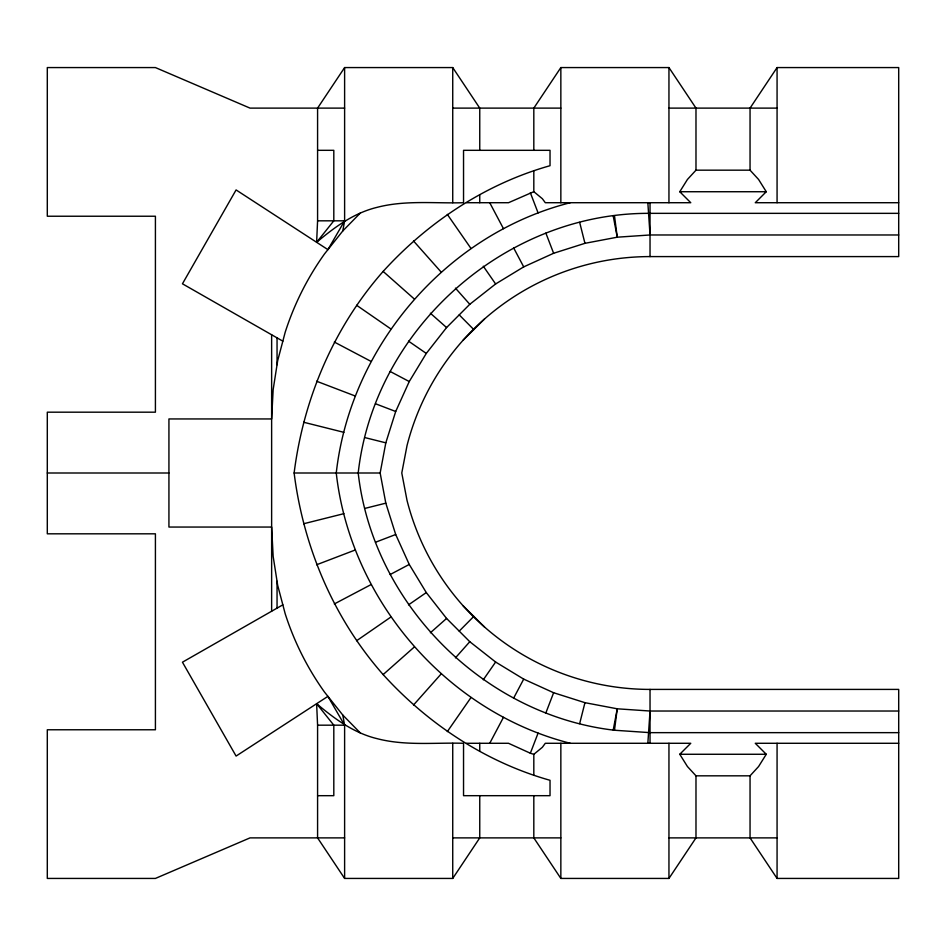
<?xml version="1.0" encoding="UTF-8"?>
<svg xmlns="http://www.w3.org/2000/svg" width="946" height="946" viewBox="0 0 946 946"><rect width="100%" height="100%" fill="white"/><g stroke="black" fill="none" stroke-linecap="round" stroke-linejoin="round"><path stroke-width="1.42" d="M479.752 795.681L479.752 837.884L452.732 878.432L344.616 878.432L317.584 837.884L317.584 725.18L316.626 703.706C334.648 718.854 353.91 733.091 377.206 738.684C405.408 746.016 434.782 742.444 463.54 743.284L463.54 795.681L550.028 795.681L550.028 780.296C485.665 762.133 427.947 723.915 383.142 674.581C333.631 618.388 303.453 547.084 294.123 473C303.453 398.916 333.631 327.612 383.142 271.419C427.947 222.085 485.665 183.867 550.028 165.704L550.028 150.319L463.54 150.319L463.54 202.716C434.782 203.556 405.408 199.984 377.206 207.316C353.91 212.909 334.648 227.146 316.626 242.294L317.584 220.82L317.584 108.116L344.616 67.568L452.732 67.568L479.752 108.116L479.752 150.319M647.844 743.284L650.032 711.025L898.7 711.025M898.7 213.347L650.032 213.347C505.199 212.353 374.108 329.054 358.203 473C372.925 603.891 483.619 715.093 614.486 730.241L617.241 708.802L650.032 711.025M360.272 732.902L342.807 715.081L324.537 692.117A283.954 283.954 0 0 1 285.184 613.729L277.686 585.349L273.158 556.366L271.632 527.052L168.932 527.052L168.932 418.948L271.632 418.948L273.158 389.634L277.686 360.651L285.184 332.271A283.954 283.954 0 0 1 324.537 253.883L342.807 230.919L344.616 220.82L344.616 67.568M570.272 202.716C446.488 234.088 350.398 346.39 336.256 473C350.398 599.61 446.488 711.912 570.272 743.284M613.221 730.005L617.241 708.802L584.947 702.677L553.623 692.732L523.706 679.122L495.621 662.034L469.784 641.707L446.571 618.448L426.291 592.574L409.251 564.455L395.7 534.514L385.814 503.166L380.15 473L385.814 442.834L395.7 411.486L409.251 381.545L426.291 353.426L446.571 327.553L469.784 304.293L495.621 283.966L523.706 266.878L553.623 253.268L584.947 243.323L617.241 237.198L650.032 234.975L898.7 234.975M579.662 723.631L584.947 702.677M533.816 795.681L533.816 837.884L560.848 878.432L668.952 878.432L695.984 837.884L695.984 775.826L687.435 766.532L679.772 754.269L690.757 743.284L545.298 743.284L542.365 747.281L533.816 754.329L530.351 753.229L538.097 733.079M545.866 712.906L553.623 692.732M489.732 743.284L503.473 717.316M513.583 698.219L523.706 679.122M533.816 170.848L533.816 191.671L542.365 198.719L545.298 202.716L690.757 202.716L679.772 191.731L687.435 179.468L695.984 170.174L695.984 108.116L668.952 67.568L560.848 67.568L533.816 108.116L533.816 150.319M898.7 743.284L755.275 743.284L766.26 754.269L758.586 766.532L750.048 775.826L750.048 837.884L777.068 878.432L898.7 878.432L898.7 689.409L650.032 689.409A250.737 250.737 0 0 1 407.028 500.434L401.778 473L407.028 445.566A250.737 250.737 0 0 1 650.032 256.591L898.7 256.591L898.7 67.568L777.068 67.568L750.048 108.116L750.048 170.174L758.586 179.468L766.26 191.731L755.275 202.716L898.7 202.716M447.328 731.613L470.978 697.545M483.3 679.784L495.621 662.034M316.626 242.294L333.808 220.82L333.808 150.319L317.584 150.319M413.532 705.018L441.084 674.013M455.44 657.86L469.784 641.707M342.807 230.919L360.272 213.098M459.224 631.124L473.816 616.402M463.126 340.193L484.506 318.991M383.142 674.581L414.206 647.088M430.383 632.768L446.571 618.448M356.618 640.726L390.733 617.147M408.518 604.861L426.291 592.574M282.83 604.837L182.448 662.2L236.086 756.067L327.919 696.362L344.616 725.18L344.616 878.432M334.328 603.95L371.021 584.616M390.142 574.541L409.251 564.455M533.816 191.671L508.51 202.716L466.508 202.716M316.591 564.774L355.329 549.957M375.515 542.235L395.7 534.514M303.654 523.753L343.895 513.666M364.849 508.416L385.814 503.166M344.616 108.116L250.016 108.116L155.416 67.568L47.3 67.568L47.3 216.232L155.416 216.232L155.416 412.184L47.3 412.184L47.3 533.816L155.416 533.816L155.416 729.768L47.3 729.768L47.3 878.432L155.416 878.432L250.016 837.884L344.616 837.884M452.732 108.116L560.848 108.116M668.952 108.116L777.068 108.116M695.984 170.174L750.048 170.174M679.772 191.731L766.26 191.731M317.584 220.82L344.616 220.82L327.919 249.638L236.086 189.933L182.448 283.8L282.83 341.163M47.3 473L168.932 473M294.123 473L380.15 473M317.584 725.18L344.616 725.18L342.807 715.081M898.7 732.653L650.032 732.653L614.486 730.241M466.508 743.284L508.51 743.284L530.351 753.229M679.772 754.269L766.26 754.269M695.984 775.826L750.048 775.826M317.584 795.681L333.808 795.681L333.808 725.18L316.626 703.706M452.732 837.884L560.848 837.884M668.952 837.884L777.068 837.884M303.654 422.247L343.895 432.334M364.849 437.584L385.814 442.834M316.591 381.226L355.329 396.043M375.515 403.765L395.7 411.486M334.328 342.05L371.021 361.384M390.142 371.459L409.251 381.545M356.618 305.274L390.733 328.853M408.518 341.139L426.291 353.426M383.142 271.419L414.206 298.912M430.383 313.232L446.571 327.553M463.126 605.807L484.506 627.009M459.224 314.876L473.816 329.598M413.532 240.982L441.084 271.987M455.44 288.14L469.784 304.293M447.328 214.387L470.978 248.455M483.3 266.216L495.621 283.966M489.732 202.716L503.473 228.684M513.583 247.781L523.706 266.878M530.351 192.771L538.097 212.921M545.866 233.094L553.623 253.268M579.662 222.369L584.947 243.323M613.221 215.995L617.241 237.198L614.486 215.759M647.844 202.716L650.032 234.975M777.068 67.568L777.068 202.716M777.068 743.284L777.068 878.432M668.952 67.568L668.952 202.716M668.952 743.284L668.952 878.432M650.032 202.716L650.032 256.591M650.032 689.409L650.032 743.284M560.848 67.568L560.848 202.716M560.848 743.284L560.848 878.432M533.816 754.329L533.816 775.152M479.752 194.651L479.752 202.716M479.752 743.284L479.752 751.349M452.732 67.568L452.732 202.716M452.732 743.284L452.732 878.432M277.048 337.852L277.048 364.754M277.048 581.246L277.048 608.148M271.632 334.766L271.632 611.234"/></g></svg>
